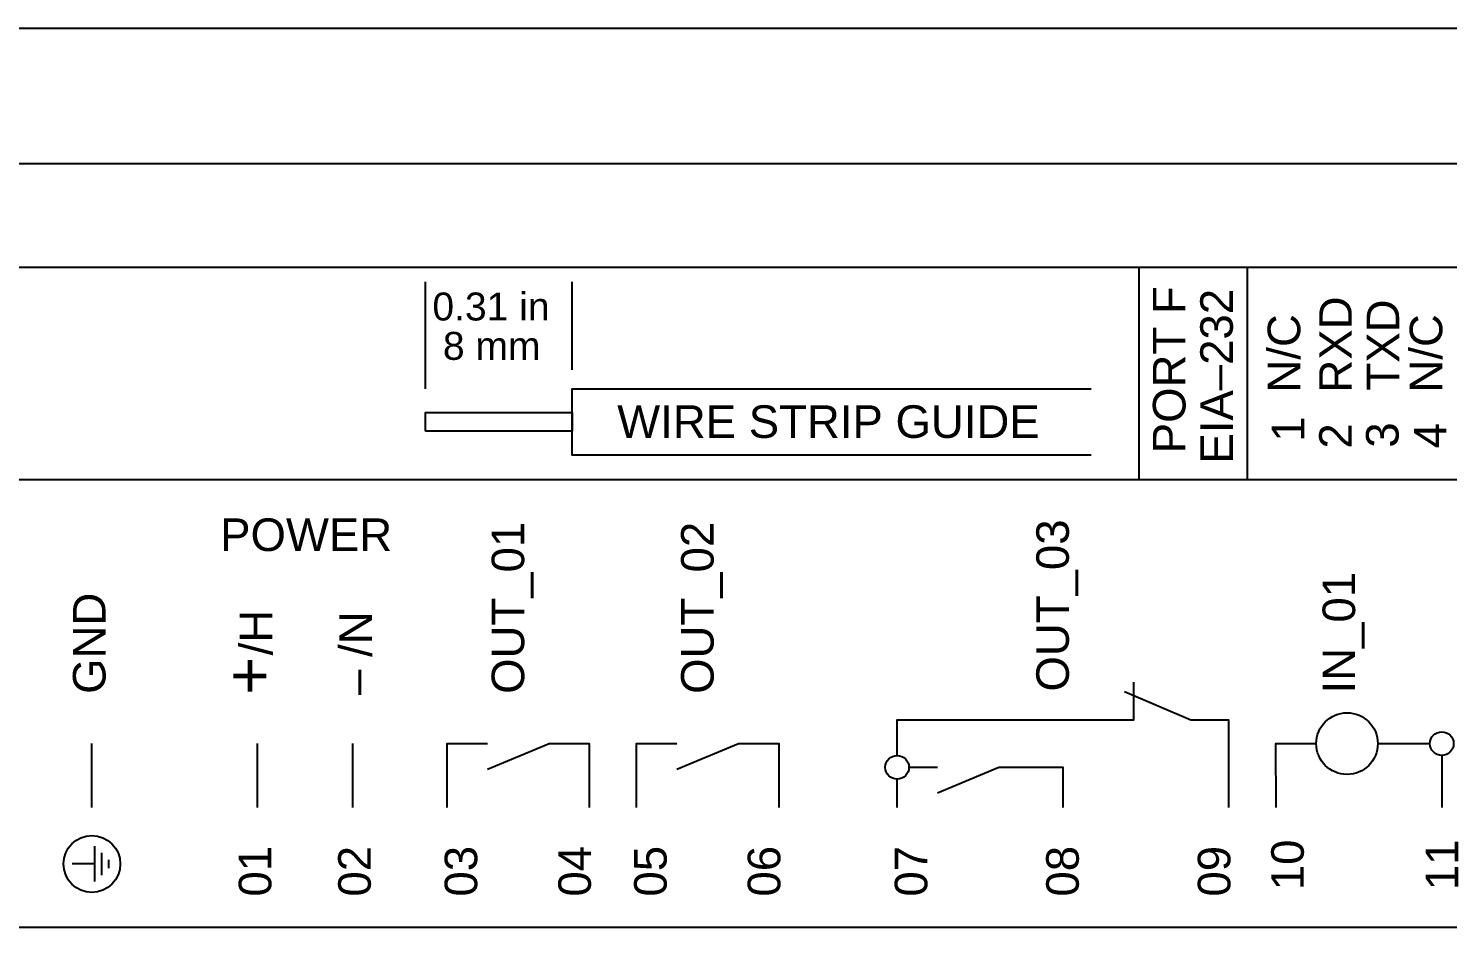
# Model space of a CAD drawing. Extents: x 0.3 to 23.7, y 0.2 to 17.5.
# Drawn here: x 11.128 to 14.124, y 6.95 to 8.852 of the extents above; entities that cross this region are included whole.
import ezdxf

# ---------------------------------------------------------------- set-up
doc = ezdxf.new("R2010")
doc.units = 0
doc.header["$MEASUREMENT"] = 0
doc.layers.add('7_00_____DWG', color=7, linetype='CONTINUOUS')
doc.styles.add('ARIAL', font='arial.ttf')

msp = doc.modelspace()

# ---------------------------------------------------------------- linework, layer by layer
at = {"layer": '7_00_____DWG'}
msp.add_lwpolyline([(15.0491, 8.8524), (9.9807, 8.8524), (9.9807, 1.5689), (15.0491, 1.5689)], close=True, dxfattribs=at)
for points in [[(9.9807, 8.5669), (15.0491, 8.5669)], [(13.4721, 8.348), (13.4721, 7.8997)], [(13.7021, 7.8997), (13.7021, 8.348)], [(11.9663, 8.0917), (11.9663, 8.3173)], [(12.2762, 8.1317), (12.2762, 8.3173)], [(13.372, 7.9517), (12.2762, 7.9517), (12.2762, 8.0917), (13.372, 8.0917)], [(11.9663, 8.0017), (11.9663, 8.0417), (12.2762, 8.0417), (12.2762, 8.0017), (11.9663, 8.0017)], [(11.0118, 7.8997), (14.8818, 7.8997)], [(12.9619, 7.3174), (12.9619, 7.3924), (13.462, 7.3924), (13.462, 7.3924), (13.462, 7.4724)], [(13.442, 7.4524), (13.582, 7.3924), (13.662, 7.3924), (13.662, 7.2075)], [(11.2618, 7.2075), (11.2618, 7.3424)], [(11.2618, 7.2075), (11.2618, 7.3424)], [(11.6118, 7.2075), (11.6118, 7.3424)], [(11.8119, 7.3424), (11.8119, 7.2075)], [(12.0119, 7.2075), (12.0119, 7.3424), (12.097, 7.3424)], [(12.0971, 7.2887), (12.2271, 7.3424), (12.312, 7.3424), (12.312, 7.2075)], [(12.4119, 7.2075), (12.4119, 7.3424), (12.497, 7.3424)], [(12.4971, 7.2887), (12.627, 7.3424), (12.712, 7.3424), (12.712, 7.2075)], [(13.7621, 7.2075), (13.762, 7.3424), (13.847, 7.3424)], [(13.977, 7.3424), (14.087, 7.3424)], [(14.112, 7.3174), (14.112, 7.2075)], [(12.987, 7.2924), (13.0471, 7.2924)], [(13.0471, 7.2387), (13.1771, 7.2924), (13.312, 7.2924), (13.312, 7.2075)], [(12.962, 7.2075), (12.962, 7.2674)], [(11.2679, 7.051), (11.2679, 7.1257)], [(11.2829, 7.0647), (11.2829, 7.112)], [(11.2679, 7.0884), (11.2199, 7.0884)], [(11.2979, 7.0797), (11.2979, 7.097)], [(11.0118, 6.9547), (14.8818, 6.9547)]]:
    msp.add_lwpolyline(points, dxfattribs=at)
msp.add_lwpolyline([(11.0919, 8.348), (14.8018, 8.348, -0.414213), (14.8818, 8.268), (14.8818, 2.1031, -0.414212), (14.8018, 2.0231), (11.0919, 2.0231, -0.414211), (11.0119, 2.1031), (11.0119, 8.268, -0.414219)], format="xyb", close=True, dxfattribs=at)
for centre, radius in [((13.912, 7.3424), 0.065), ((14.112, 7.3424), 0.025), ((12.962, 7.2924), 0.025), ((11.2618, 7.0884), 0.06)]:
    msp.add_circle(centre, radius, dxfattribs=at)

# ---------------------------------------------------------------- texts
at = {"layer": '7_00_____DWG', "style": 'ARIAL'}
for s, height, p in [('PORT F', 0.06883, (13.5709, 7.9554)), ('EIA–232', 0.06883, (13.6709, 7.9336)), ('RXD', 0.06883, (13.9221, 8.0835)), ('TXD', 0.06883, (14.0221, 8.0878)), ('N/C', 0.06883, (13.8132, 8.0835)), ('N/C', 0.06883, (14.1132, 8.0835)), ('1', 0.0688, (13.822, 7.9799)), ('2', 0.0688, (13.922, 7.9652)), ('3', 0.0688, (14.0209, 7.9672)), ('4', 0.0688, (14.122, 7.9658)), ('OUT_01', 0.06883, (12.1747, 7.4474)), ('OUT_02', 0.06883, (12.5747, 7.4474)), ('OUT_03', 0.06883, (13.3247, 7.4524)), ('IN_01', 0.06883, (13.9291, 7.4483)), ('GND', 0.06883, (11.2907, 7.4474)), ('/H', 0.06883, (11.643, 7.5287)), ('– /N', 0.06883, (11.853, 7.4452)), ('+', 0.0983, (11.643, 7.4454)), ('10', 0.06883, (13.8207, 7.0329)), ('11', 0.06883, (14.1467, 7.0329)), ('01', 0.06883, (11.6407, 7.0195)), ('02', 0.06883, (11.8507, 7.0195)), ('03', 0.06883, (12.0755, 7.0195)), ('04', 0.06883, (12.3155, 7.0195)), ('05', 0.06883, (12.4755, 7.0195)), ('06', 0.06883, (12.7154, 7.0195)), ('07', 0.06883, (13.0258, 7.0195)), ('08', 0.06883, (13.3456, 7.0195)), ('09', 0.06883, (13.6657, 7.0195))]:
    msp.add_text(s, height=height, rotation=90, dxfattribs=at).set_placement(p)
for s, height, p in [('0.31 in', 0.059, (11.9808, 8.2357)), ('8 mm', 0.059, (12.003, 8.1526)), ('WIRE STRIP GUIDE', 0.068833, (12.371, 7.9878)), ('POWER', 0.06883, (11.5327, 7.749))]:
    msp.add_text(s, height=height, dxfattribs=at).set_placement(p)

doc.saveas('drawing.dxf')
